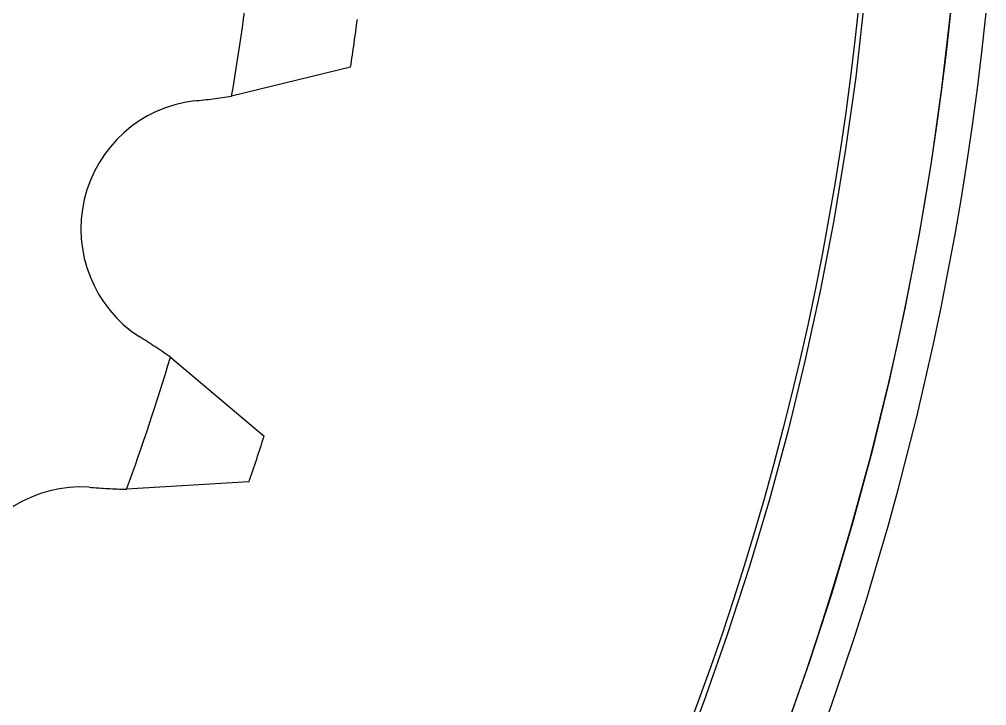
# Model space of a CAD drawing. Header units: metres. Extents: x 0 to 21025, y 0 to 14850.
# Drawn here: x 2146.36 to 2176.36, y 13153.79 to 13175.09 of the extents above; entities that cross this region are included whole.
import ezdxf

# ---------------------------------------------------------------- set-up
doc = ezdxf.new("R2010")
doc.units = ezdxf.units.M
doc.header["$LTSCALE"] = 25
doc.linetypes.add('HIDDEN2', pattern=[4.7625, 3.175, -1.5875])
doc.layers.add('SL4', color=4, linetype='Continuous')
doc.layers.add('ST1', color=7, linetype='HIDDEN2')

msp = doc.modelspace()

# ---------------------------------------------------------------- linework, layer by layer
at = {"layer": 'SL4'}
for radius in [125, 123.91, 122.777, 119.686, 89.286]:
    msp.add_circle((2083.564, 13184.681), radius, dxfattribs=at)
for radius, start, end in [(104.464, 171.10617, 157.38407), (98.5, 170.88256, 157.60769), (93.236, 168.80946, 159.68078), (92.147, 167.89305, 74.24512)]:
    msp.add_arc((2083.564, 13184.681), radius, start, end, dxfattribs=at)
at = {"layer": 'ST1'}
for p, q in [((2156.629, 13173.602), (2152.937, 13172.7)), ((2151.041, 13164.606), (2153.948, 13162.158)), ((2153.477, 13160.734), (2149.683, 13160.505))]:
    msp.add_line(p, q, dxfattribs=at)
for radius in [114.333, 92.131, 89.448]:
    msp.add_circle((2083.564, 13184.681), radius, dxfattribs=at)
for centre, radius, start, end in [((2083.564, 13184.681), 70.4, 350.20104, 353.71778), ((2083.564, 13184.681), 73.9, 351.37791, 352.54091), ((2152.265, 13168.588), 4, 96.8866, 236.7465), ((2149.835, 13193.388), 20.92, 275.3501, 278.5273), ((2139.074, 13147.448), 20.92, 55.1058, 58.283), ((2083.564, 13184.681), 70.4, 339.91533, 343.43206), ((2083.564, 13184.681), 73.9, 341.0922, 342.25519), ((2148.288, 13156.58), 4, 86.6009, 226.4608), ((2150.325, 13181.415), 20.92, 265.0643, 268.2416)]:
    msp.add_arc(centre, radius, start, end, dxfattribs=at)

doc.saveas('drawing.dxf')
